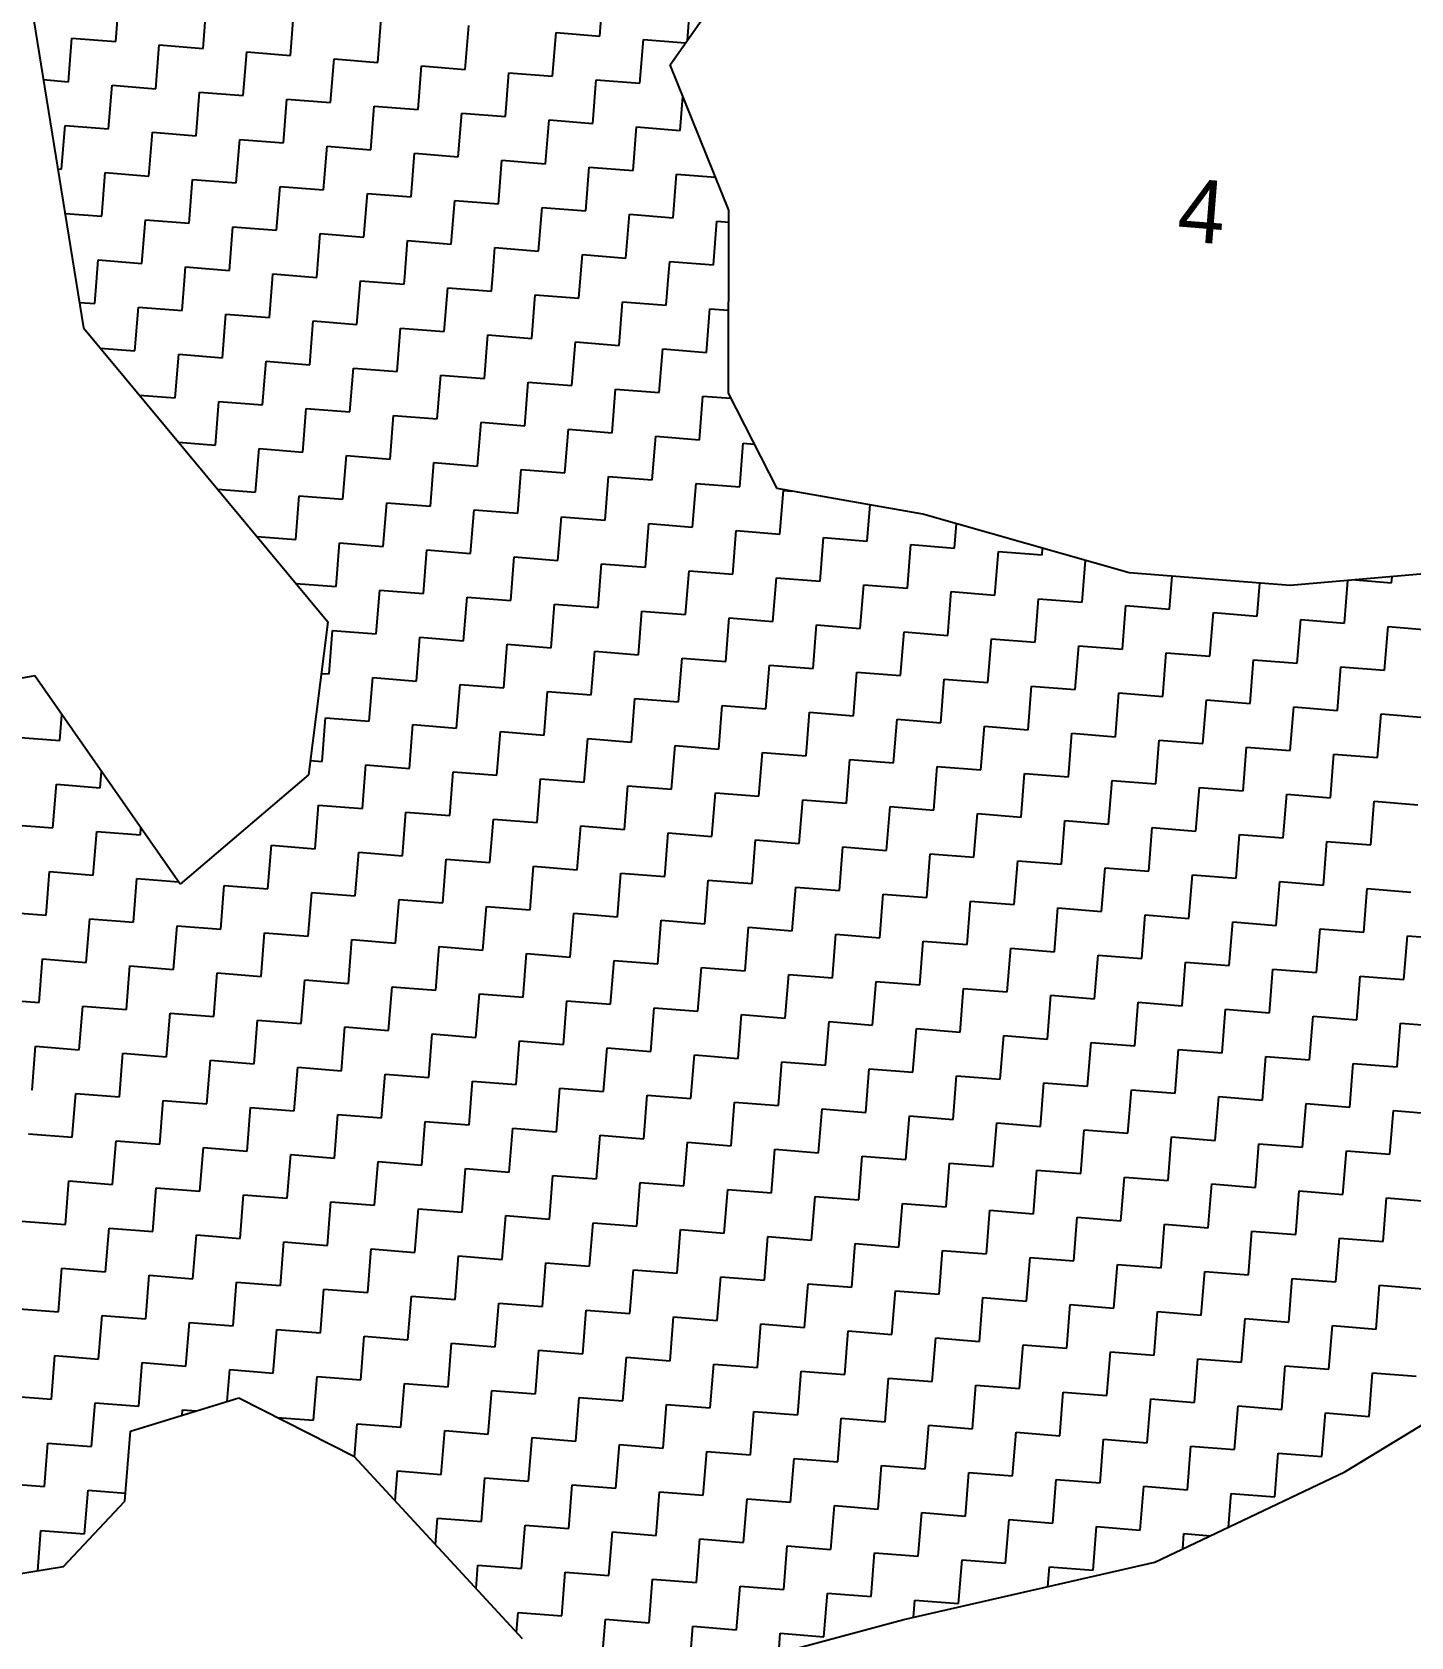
# Model space of a CAD drawing. Header units: metres. Extents: x 281680 to 283954, y 2020493 to 2022850.
# Drawn here: x 283184.7 to 283385, y 2020734 to 2020967.1 of the extents above; entities that cross this region are included whole.
import ezdxf
from ezdxf.enums import TextEntityAlignment as Align

# ---------------------------------------------------------------- set-up
doc = ezdxf.new("R2010")
doc.units = ezdxf.units.M
doc.header["$MEASUREMENT"] = 0
doc.layers.add('POLY_HATCH', color=12, linetype='Continuous')
doc.layers.add('TEXT_PARCEL', color=7, linetype='Continuous')
doc.styles.add('TEXT_MAP', font='')
doc.styles.get('TEXT_MAP').set_extended_font_data('Kruti Dev 050')

msp = doc.modelspace()

# ---------------------------------------------------------------- linework, layer by layer
at = {"layer": 'POLY_HATCH'}
for p, q in [((283277.4, 2020962.34), (283292.39, 2020983.63)), ((283183.3, 2020979), (283192.21, 2020924.14)), ((283285.94, 2020941.23), (283277.4, 2020962.34)), ((283285.87, 2020914.67), (283285.94, 2020941.23)), ((283192.21, 2020924.14), (283227.67, 2020881.46)), ((283292.95, 2020900.82), (283285.87, 2020914.67)), ((283314.12, 2020897.09), (283292.95, 2020900.82)), ((283344.11, 2020888.57), (283314.12, 2020897.09)), ((283429.53, 2020892.11), (283367.48, 2020886.71)), ((283367.48, 2020886.71), (283344.11, 2020888.57)), ((283227.67, 2020881.46), (283224.87, 2020859.21)), ((283185.12, 2020873.61), (283154, 2020867.92)), ((283206.22, 2020843.32), (283185.12, 2020873.61)), ((283224.87, 2020859.21), (283206.22, 2020843.32)), ((283199.03, 2020763.85), (283214.75, 2020768.72)), ((283214.75, 2020768.72), (283231.46, 2020760.24)), ((283375.43, 2020757.96), (283387.26, 2020765.2)), ((283198.22, 2020753.69), (283199.03, 2020763.85)), ((283231.46, 2020760.24), (283255.93, 2020733.77)), ((283347.81, 2020744.84), (283375.43, 2020757.96)), ((283189.28, 2020744.19), (283198.22, 2020753.69)), ((283159.25, 2020739.43), (283189.28, 2020744.19)), ((283311.36, 2020736.5), (283347.81, 2020744.84)), ((283278.97, 2020727.84), (283311.36, 2020736.5))]:
    msp.add_line(p, q, dxfattribs=at)
at = {"layer": 'POLY_HATCH', "linetype": 'Continuous'}
for p, q in [((283196.87, 2020965.75), (283197.37, 2020972.1)), ((283267.19, 2020966.54), (283267.69, 2020972.89)), ((283279.91, 2020965.9), (283280.38, 2020971.87)), ((283209.56, 2020964.74), (283210.06, 2020971.09)), ((283222.25, 2020963.73), (283222.76, 2020970.08)), ((283234.95, 2020962.72), (283235.45, 2020969.07)), ((283247.64, 2020961.71), (283248.15, 2020968.06)), ((283260.33, 2020960.7), (283260.84, 2020967.04)), ((283260.84, 2020967.04), (283267.19, 2020966.54)), ((283190.01, 2020959.91), (283190.52, 2020966.26)), ((283190.52, 2020966.26), (283196.87, 2020965.75)), ((283202.71, 2020958.9), (283203.21, 2020965.25)), ((283203.21, 2020965.25), (283209.56, 2020964.74)), ((283273.03, 2020959.69), (283273.53, 2020966.03)), ((283273.53, 2020966.03), (283279.66, 2020965.54)), ((283215.4, 2020957.89), (283215.91, 2020964.24)), ((283215.91, 2020964.24), (283222.25, 2020963.73)), ((283228.09, 2020956.88), (283228.6, 2020963.23)), ((283228.6, 2020963.23), (283234.95, 2020962.72)), ((283186.35, 2020960.21), (283190.01, 2020959.91)), ((283240.79, 2020955.87), (283241.29, 2020962.21)), ((283241.29, 2020962.21), (283247.64, 2020961.71)), ((283253.48, 2020954.86), (283253.99, 2020961.2)), ((283253.99, 2020961.2), (283260.33, 2020960.7)), ((283266.17, 2020953.84), (283266.68, 2020960.19)), ((283266.68, 2020960.19), (283273.03, 2020959.69)), ((283195.85, 2020953.06), (283196.36, 2020959.41)), ((283196.36, 2020959.41), (283202.71, 2020958.9)), ((283208.55, 2020952.05), (283209.05, 2020958.4)), ((283209.05, 2020958.4), (283215.4, 2020957.89)), ((283278.87, 2020952.83), (283279.26, 2020957.75)), ((283221.24, 2020951.04), (283221.75, 2020957.38)), ((283221.75, 2020957.38), (283228.09, 2020956.88)), ((283233.93, 2020950.03), (283234.44, 2020956.37)), ((283234.44, 2020956.37), (283240.79, 2020955.87)), ((283246.63, 2020949.02), (283247.13, 2020955.36)), ((283247.13, 2020955.36), (283253.48, 2020954.86)), ((283189, 2020947.22), (283189.51, 2020953.57)), ((283189.51, 2020953.57), (283195.85, 2020953.06)), ((283259.32, 2020948), (283259.83, 2020954.35)), ((283259.83, 2020954.35), (283266.17, 2020953.84)), ((283272.02, 2020946.99), (283272.52, 2020953.34)), ((283272.52, 2020953.34), (283278.87, 2020952.83)), ((283201.7, 2020946.21), (283202.2, 2020952.56)), ((283202.2, 2020952.56), (283208.55, 2020952.05)), ((283214.39, 2020945.2), (283214.89, 2020951.54)), ((283214.89, 2020951.54), (283221.24, 2020951.04)), ((283227.08, 2020944.19), (283227.59, 2020950.53)), ((283227.59, 2020950.53), (283233.93, 2020950.03)), ((283239.78, 2020943.17), (283240.28, 2020949.52)), ((283240.28, 2020949.52), (283246.63, 2020949.02)), ((283252.47, 2020942.16), (283252.97, 2020948.51)), ((283252.97, 2020948.51), (283259.32, 2020948)), ((283188.46, 2020947.26), (283189, 2020947.22)), ((283194.84, 2020940.37), (283195.35, 2020946.71)), ((283195.35, 2020946.71), (283201.7, 2020946.21)), ((283265.16, 2020941.15), (283265.67, 2020947.5)), ((283265.67, 2020947.5), (283272.02, 2020946.99)), ((283277.86, 2020940.14), (283278.36, 2020946.49)), ((283278.36, 2020946.49), (283284, 2020946.04)), ((283207.54, 2020939.36), (283208.04, 2020945.7)), ((283208.04, 2020945.7), (283214.39, 2020945.2)), ((283220.23, 2020938.34), (283220.74, 2020944.69)), ((283220.74, 2020944.69), (283227.08, 2020944.19)), ((283232.92, 2020937.33), (283233.43, 2020943.68)), ((283233.43, 2020943.68), (283239.78, 2020943.17)), ((283245.62, 2020936.32), (283246.12, 2020942.67)), ((283246.12, 2020942.67), (283252.47, 2020942.16)), ((283258.31, 2020935.31), (283258.82, 2020941.66)), ((283258.82, 2020941.66), (283265.16, 2020941.15)), ((283189.51, 2020940.79), (283194.84, 2020940.37)), ((283200.68, 2020933.51), (283201.19, 2020939.86)), ((283201.19, 2020939.86), (283207.54, 2020939.36)), ((283271, 2020934.3), (283271.51, 2020940.65)), ((283271.51, 2020940.65), (283277.86, 2020940.14)), ((283283.7, 2020933.29), (283284.2, 2020939.63)), ((283284.2, 2020939.63), (283285.94, 2020939.5)), ((283213.38, 2020932.5), (283213.88, 2020938.85)), ((283213.88, 2020938.85), (283220.23, 2020938.34)), ((283226.07, 2020931.49), (283226.58, 2020937.84)), ((283226.58, 2020937.84), (283232.92, 2020937.33)), ((283238.85, 2020931.56), (283239.27, 2020936.83)), ((283239.27, 2020936.83), (283245.62, 2020936.32)), ((283251.64, 2020931.78), (283251.96, 2020935.82)), ((283251.96, 2020935.82), (283258.31, 2020935.31)), ((283264.43, 2020932), (283264.66, 2020934.8)), ((283264.66, 2020934.8), (283271, 2020934.3)), ((283194.08, 2020930.79), (283194.34, 2020934.02)), ((283194.34, 2020934.02), (283200.68, 2020933.51)), ((283206.87, 2020931.01), (283207.03, 2020933.01)), ((283207.03, 2020933.01), (283213.38, 2020932.5)), ((283219.66, 2020931.23), (283219.72, 2020932)), ((283219.72, 2020932), (283226.07, 2020931.49)), ((283264.15, 2020928.46), (283264.43, 2020932)), ((283276.84, 2020927.45), (283277.22, 2020932.22)), ((283277.22, 2020932.22), (283277.35, 2020933.79)), ((283277.35, 2020933.79), (283283.7, 2020933.29)), ((283193.83, 2020927.67), (283194.08, 2020930.79)), ((283206.52, 2020926.66), (283206.87, 2020931.01)), ((283219.22, 2020925.65), (283219.66, 2020931.23)), ((283231.91, 2020924.64), (283232.42, 2020930.99)), ((283232.42, 2020930.99), (283238.76, 2020930.48)), ((283238.76, 2020930.48), (283238.85, 2020931.56)), ((283244.61, 2020923.63), (283245.11, 2020929.97)), ((283245.11, 2020929.97), (283251.46, 2020929.47)), ((283251.46, 2020929.47), (283251.64, 2020931.78)), ((283191.61, 2020927.85), (283193.83, 2020927.67)), ((283257.3, 2020922.62), (283257.8, 2020928.96)), ((283257.8, 2020928.96), (283264.15, 2020928.46)), ((283269.99, 2020921.61), (283270.5, 2020927.95)), ((283270.5, 2020927.95), (283276.84, 2020927.45)), ((283199.67, 2020920.82), (283200.18, 2020927.17)), ((283200.18, 2020927.17), (283206.52, 2020926.66)), ((283212.37, 2020919.81), (283212.87, 2020926.16)), ((283212.87, 2020926.16), (283219.22, 2020925.65)), ((283225.06, 2020918.8), (283225.56, 2020925.15)), ((283225.56, 2020925.15), (283231.91, 2020924.64)), ((283282.69, 2020920.59), (283283.19, 2020926.94)), ((283283.19, 2020926.94), (283285.9, 2020926.72)), ((283237.75, 2020917.79), (283238.26, 2020924.13)), ((283238.26, 2020924.13), (283244.61, 2020923.63)), ((283250.45, 2020916.78), (283250.95, 2020923.12)), ((283250.95, 2020923.12), (283257.3, 2020922.62)), ((283194.64, 2020921.22), (283199.67, 2020920.82)), ((283205.51, 2020913.97), (283206.02, 2020920.32)), ((283206.02, 2020920.32), (283212.37, 2020919.81)), ((283263.14, 2020915.76), (283263.65, 2020922.11)), ((283263.65, 2020922.11), (283269.99, 2020921.61)), ((283275.83, 2020914.75), (283276.34, 2020921.1)), ((283276.34, 2020921.1), (283282.69, 2020920.59)), ((283218.21, 2020912.96), (283218.71, 2020919.3)), ((283218.71, 2020919.3), (283225.06, 2020918.8)), ((283230.9, 2020911.95), (283231.41, 2020918.29)), ((283231.41, 2020918.29), (283237.75, 2020917.79)), ((283243.59, 2020910.93), (283244.1, 2020917.28)), ((283244.1, 2020917.28), (283250.45, 2020916.78)), ((283256.29, 2020909.92), (283256.79, 2020916.27)), ((283256.79, 2020916.27), (283263.14, 2020915.76)), ((283200.32, 2020914.38), (283205.51, 2020913.97)), ((283211.35, 2020907.12), (283211.86, 2020913.46)), ((283211.86, 2020913.46), (283218.21, 2020912.96)), ((283268.98, 2020908.91), (283269.49, 2020915.26)), ((283269.49, 2020915.26), (283275.83, 2020914.75)), ((283281.67, 2020907.9), (283282.18, 2020914.25)), ((283282.18, 2020914.25), (283286.25, 2020913.92)), ((283224.05, 2020906.1), (283224.55, 2020912.45)), ((283224.55, 2020912.45), (283230.9, 2020911.95)), ((283236.74, 2020905.09), (283237.25, 2020911.44)), ((283237.25, 2020911.44), (283243.59, 2020910.93)), ((283249.43, 2020904.08), (283249.94, 2020910.43)), ((283249.94, 2020910.43), (283256.29, 2020909.92)), ((283262.13, 2020903.07), (283262.63, 2020909.42)), ((283262.63, 2020909.42), (283268.98, 2020908.91)), ((283206, 2020907.54), (283211.35, 2020907.12)), ((283217.2, 2020900.26), (283217.7, 2020906.61)), ((283217.7, 2020906.61), (283224.05, 2020906.1)), ((283274.82, 2020902.06), (283275.33, 2020908.41)), ((283275.33, 2020908.41), (283281.67, 2020907.9)), ((283287.52, 2020901.05), (283288.02, 2020907.39)), ((283288.02, 2020907.39), (283289.65, 2020907.26)), ((283229.89, 2020899.25), (283230.39, 2020905.6)), ((283230.39, 2020905.6), (283236.74, 2020905.09)), ((283242.58, 2020898.24), (283243.09, 2020904.59)), ((283243.09, 2020904.59), (283249.43, 2020904.08)), ((283255.28, 2020897.23), (283255.78, 2020903.58)), ((283255.78, 2020903.58), (283262.13, 2020903.07)), ((283267.97, 2020896.22), (283268.48, 2020902.56)), ((283268.48, 2020902.56), (283274.82, 2020902.06)), ((283211.68, 2020900.7), (283217.2, 2020900.26)), ((283223.04, 2020893.41), (283223.54, 2020899.76)), ((283223.54, 2020899.76), (283229.89, 2020899.25)), ((283280.66, 2020895.21), (283281.17, 2020901.55)), ((283281.17, 2020901.55), (283287.52, 2020901.05)), ((283293.36, 2020894.2), (283293.86, 2020900.54)), ((283293.86, 2020900.54), (283295.06, 2020900.45)), ((283235.73, 2020892.4), (283236.24, 2020898.75)), ((283236.24, 2020898.75), (283242.58, 2020898.24)), ((283248.42, 2020891.39), (283248.93, 2020897.74)), ((283248.93, 2020897.74), (283255.28, 2020897.23)), ((283306.05, 2020893.18), (283306.47, 2020898.44)), ((283261.12, 2020890.38), (283261.62, 2020896.72)), ((283261.62, 2020896.72), (283267.97, 2020896.22)), ((283273.81, 2020889.37), (283274.32, 2020895.71)), ((283274.32, 2020895.71), (283280.66, 2020895.21)), ((283286.5, 2020888.35), (283287.01, 2020894.7)), ((283287.01, 2020894.7), (283293.36, 2020894.2)), ((283318.74, 2020892.17), (283319.02, 2020895.7)), ((283217.36, 2020893.86), (283223.04, 2020893.41)), ((283228.88, 2020886.56), (283229.38, 2020892.91)), ((283229.38, 2020892.91), (283235.73, 2020892.4)), ((283299.2, 2020887.34), (283299.7, 2020893.69)), ((283299.7, 2020893.69), (283306.05, 2020893.18)), ((283311.89, 2020886.33), (283312.4, 2020892.68)), ((283312.4, 2020892.68), (283318.74, 2020892.17)), ((283241.57, 2020885.55), (283242.08, 2020891.89)), ((283242.08, 2020891.89), (283248.42, 2020891.39)), ((283254.26, 2020884.54), (283254.77, 2020890.88)), ((283254.77, 2020890.88), (283261.12, 2020890.38)), ((283324.58, 2020885.32), (283325.09, 2020891.67)), ((283325.09, 2020891.67), (283331.44, 2020891.16)), ((283331.44, 2020891.16), (283331.52, 2020892.15)), ((283337.28, 2020884.31), (283337.76, 2020890.37)), ((283266.96, 2020883.52), (283267.46, 2020889.87)), ((283267.46, 2020889.87), (283273.81, 2020889.37)), ((283279.65, 2020882.51), (283280.16, 2020888.86)), ((283280.16, 2020888.86), (283286.5, 2020888.35)), ((283292.35, 2020881.5), (283292.85, 2020887.85)), ((283292.85, 2020887.85), (283299.2, 2020887.34)), ((283349.97, 2020883.3), (283350.35, 2020888.07)), ((283382.21, 2020887.12), (283382.28, 2020888)), ((283223.05, 2020887.02), (283228.88, 2020886.56)), ((283234.72, 2020879.71), (283235.22, 2020886.05)), ((283235.22, 2020886.05), (283241.57, 2020885.55)), ((283305.04, 2020880.49), (283305.54, 2020886.84)), ((283305.54, 2020886.84), (283311.89, 2020886.33)), ((283317.73, 2020879.48), (283318.24, 2020885.83)), ((283318.24, 2020885.83), (283324.58, 2020885.32)), ((283362.67, 2020882.29), (283363.05, 2020887.06)), ((283375.36, 2020881.27), (283375.85, 2020887.44)), ((283376.97, 2020887.53), (283382.21, 2020887.12)), ((283247.41, 2020878.7), (283247.92, 2020885.04)), ((283247.92, 2020885.04), (283254.26, 2020884.54)), ((283260.11, 2020877.68), (283260.61, 2020884.03)), ((283260.61, 2020884.03), (283266.96, 2020883.52)), ((283272.8, 2020876.67), (283273.3, 2020883.02)), ((283273.3, 2020883.02), (283279.65, 2020882.51)), ((283330.43, 2020878.47), (283330.93, 2020884.81)), ((283330.93, 2020884.81), (283337.28, 2020884.31)), ((283343.12, 2020877.46), (283343.62, 2020883.8)), ((283343.62, 2020883.8), (283349.97, 2020883.3)), ((283285.49, 2020875.66), (283286, 2020882.01)), ((283286, 2020882.01), (283292.35, 2020881.5)), ((283298.19, 2020874.65), (283298.69, 2020881)), ((283298.69, 2020881), (283305.04, 2020880.49)), ((283355.81, 2020876.44), (283356.32, 2020882.79)), ((283356.32, 2020882.79), (283362.67, 2020882.29)), ((283368.51, 2020875.43), (283369.01, 2020881.78)), ((283369.01, 2020881.78), (283375.36, 2020881.27)), ((283381.2, 2020874.42), (283381.71, 2020880.77)), ((283381.71, 2020880.77), (283388.05, 2020880.26)), ((283227.87, 2020873.87), (283228.37, 2020880.21)), ((283228.37, 2020880.21), (283234.72, 2020879.71)), ((283240.56, 2020872.85), (283241.07, 2020879.2)), ((283241.07, 2020879.2), (283247.41, 2020878.7)), ((283310.88, 2020873.64), (283311.39, 2020879.98)), ((283311.39, 2020879.98), (283317.73, 2020879.48)), ((283323.57, 2020872.63), (283324.08, 2020878.97)), ((283324.08, 2020878.97), (283330.43, 2020878.47)), ((283253.25, 2020871.84), (283253.76, 2020878.19)), ((283253.76, 2020878.19), (283260.11, 2020877.68)), ((283265.95, 2020870.83), (283266.45, 2020877.18)), ((283266.45, 2020877.18), (283272.8, 2020876.67)), ((283278.64, 2020869.82), (283279.15, 2020876.17)), ((283279.15, 2020876.17), (283285.49, 2020875.66)), ((283336.27, 2020871.61), (283336.77, 2020877.96)), ((283336.77, 2020877.96), (283343.12, 2020877.46)), ((283348.96, 2020870.6), (283349.47, 2020876.95)), ((283349.47, 2020876.95), (283355.81, 2020876.44)), ((283226.72, 2020873.96), (283227.87, 2020873.87)), ((283291.33, 2020868.81), (283291.84, 2020875.16)), ((283291.84, 2020875.16), (283298.19, 2020874.65)), ((283304.03, 2020867.8), (283304.53, 2020874.14)), ((283304.53, 2020874.14), (283310.88, 2020873.64)), ((283361.65, 2020869.59), (283362.16, 2020875.94)), ((283362.16, 2020875.94), (283368.51, 2020875.43)), ((283374.35, 2020868.58), (283374.85, 2020874.93)), ((283374.85, 2020874.93), (283381.2, 2020874.42)), ((283233.71, 2020867.01), (283234.21, 2020873.36)), ((283234.21, 2020873.36), (283240.56, 2020872.85)), ((283246.4, 2020866), (283246.91, 2020872.35)), ((283246.91, 2020872.35), (283253.25, 2020871.84)), ((283259.09, 2020864.99), (283259.6, 2020871.34)), ((283259.6, 2020871.34), (283265.95, 2020870.83)), ((283316.72, 2020866.79), (283317.23, 2020873.13)), ((283317.23, 2020873.13), (283323.57, 2020872.63)), ((283329.41, 2020865.77), (283329.92, 2020872.12)), ((283329.92, 2020872.12), (283336.27, 2020871.61)), ((283271.79, 2020863.98), (283272.29, 2020870.33)), ((283272.29, 2020870.33), (283278.64, 2020869.82)), ((283284.48, 2020862.97), (283284.99, 2020869.31)), ((283284.99, 2020869.31), (283291.33, 2020868.81)), ((283342.11, 2020864.76), (283342.61, 2020871.11)), ((283342.61, 2020871.11), (283348.96, 2020870.6)), ((283354.8, 2020863.75), (283355.31, 2020870.1)), ((283355.31, 2020870.1), (283361.65, 2020869.59)), ((283367.49, 2020862.74), (283368, 2020869.09)), ((283368, 2020869.09), (283374.35, 2020868.58)), ((283188.77, 2020864.21), (283189.07, 2020867.94)), ((283226.85, 2020861.17), (283227.36, 2020867.52)), ((283227.36, 2020867.52), (283233.71, 2020867.01)), ((283297.17, 2020861.96), (283297.68, 2020868.3)), ((283297.68, 2020868.3), (283304.03, 2020867.8)), ((283309.87, 2020860.94), (283310.37, 2020867.29)), ((283310.37, 2020867.29), (283316.72, 2020866.79)), ((283380.19, 2020861.73), (283380.69, 2020868.07)), ((283380.69, 2020868.07), (283387.04, 2020867.57)), ((283182.43, 2020864.71), (283188.77, 2020864.21)), ((283239.55, 2020860.16), (283240.05, 2020866.51)), ((283240.05, 2020866.51), (283246.4, 2020866)), ((283252.24, 2020859.15), (283252.75, 2020865.5)), ((283252.75, 2020865.5), (283259.09, 2020864.99)), ((283264.94, 2020858.14), (283265.44, 2020864.48)), ((283265.44, 2020864.48), (283271.79, 2020863.98)), ((283322.56, 2020859.93), (283323.07, 2020866.28)), ((283323.07, 2020866.28), (283329.41, 2020865.77)), ((283335.26, 2020858.92), (283335.76, 2020865.27)), ((283335.76, 2020865.27), (283342.11, 2020864.76)), ((283277.63, 2020857.13), (283278.13, 2020863.47)), ((283278.13, 2020863.47), (283284.48, 2020862.97)), ((283290.32, 2020856.11), (283290.83, 2020862.46)), ((283290.83, 2020862.46), (283297.17, 2020861.96)), ((283347.95, 2020857.91), (283348.45, 2020864.26)), ((283348.45, 2020864.26), (283354.8, 2020863.75)), ((283360.64, 2020856.9), (283361.15, 2020863.25)), ((283361.15, 2020863.25), (283367.49, 2020862.74)), ((283373.34, 2020855.89), (283373.84, 2020862.23)), ((283373.84, 2020862.23), (283380.19, 2020861.73)), ((283194.62, 2020857.35), (283194.8, 2020859.72)), ((283225.13, 2020861.31), (283226.85, 2020861.17)), ((283232.7, 2020854.32), (283233.2, 2020860.67)), ((283233.2, 2020860.67), (283239.55, 2020860.16)), ((283303.02, 2020855.1), (283303.52, 2020861.45)), ((283303.52, 2020861.45), (283309.87, 2020860.94)), ((283315.71, 2020854.09), (283316.22, 2020860.44)), ((283316.22, 2020860.44), (283322.56, 2020859.93)), ((283187.76, 2020851.51), (283188.27, 2020857.86)), ((283188.27, 2020857.86), (283194.62, 2020857.35)), ((283245.39, 2020853.31), (283245.89, 2020859.65)), ((283245.89, 2020859.65), (283252.24, 2020859.15)), ((283258.08, 2020852.3), (283258.59, 2020858.64)), ((283258.59, 2020858.64), (283264.94, 2020858.14)), ((283270.78, 2020851.29), (283271.28, 2020857.63)), ((283271.28, 2020857.63), (283277.63, 2020857.13)), ((283328.4, 2020853.08), (283328.91, 2020859.43)), ((283328.91, 2020859.43), (283335.26, 2020858.92)), ((283341.1, 2020852.07), (283341.6, 2020858.42)), ((283341.6, 2020858.42), (283347.95, 2020857.91)), ((283353.79, 2020851.06), (283354.3, 2020857.4)), ((283354.3, 2020857.4), (283360.64, 2020856.9)), ((283283.47, 2020850.27), (283283.98, 2020856.62)), ((283283.98, 2020856.62), (283290.32, 2020856.11)), ((283296.16, 2020849.26), (283296.67, 2020855.61)), ((283296.67, 2020855.61), (283303.02, 2020855.1)), ((283366.48, 2020850.05), (283366.99, 2020856.39)), ((283366.99, 2020856.39), (283373.34, 2020855.89)), ((283379.18, 2020849.03), (283379.68, 2020855.38)), ((283379.68, 2020855.38), (283386.03, 2020854.88)), ((283225.84, 2020848.48), (283226.35, 2020854.83)), ((283226.35, 2020854.83), (283232.7, 2020854.32)), ((283238.54, 2020847.47), (283239.04, 2020853.81)), ((283239.04, 2020853.81), (283245.39, 2020853.31)), ((283251.23, 2020846.46), (283251.74, 2020852.8)), ((283251.74, 2020852.8), (283258.08, 2020852.3)), ((283308.86, 2020848.25), (283309.36, 2020854.6)), ((283309.36, 2020854.6), (283315.71, 2020854.09)), ((283321.55, 2020847.24), (283322.06, 2020853.59)), ((283322.06, 2020853.59), (283328.4, 2020853.08)), ((283181.42, 2020852.02), (283187.76, 2020851.51)), ((283193.6, 2020844.66), (283194.11, 2020851.01)), ((283194.11, 2020851.01), (283200.46, 2020850.5)), ((283200.46, 2020850.5), (283200.53, 2020851.49)), ((283263.92, 2020845.44), (283264.43, 2020851.79)), ((283264.43, 2020851.79), (283270.78, 2020851.29)), ((283276.62, 2020844.43), (283277.12, 2020850.78)), ((283277.12, 2020850.78), (283283.47, 2020850.27)), ((283334.24, 2020846.23), (283334.75, 2020852.57)), ((283334.75, 2020852.57), (283341.1, 2020852.07)), ((283346.94, 2020845.22), (283347.44, 2020851.56)), ((283347.44, 2020851.56), (283353.79, 2020851.06)), ((283359.63, 2020844.21), (283360.14, 2020850.55)), ((283360.14, 2020850.55), (283366.48, 2020850.05)), ((283218.99, 2020842.64), (283219.5, 2020848.98)), ((283219.5, 2020848.98), (283225.84, 2020848.48)), ((283289.31, 2020843.42), (283289.82, 2020849.77)), ((283289.82, 2020849.77), (283296.16, 2020849.26)), ((283302, 2020842.41), (283302.51, 2020848.76)), ((283302.51, 2020848.76), (283308.86, 2020848.25)), ((283372.32, 2020843.19), (283372.83, 2020849.54)), ((283372.83, 2020849.54), (283379.18, 2020849.03)), ((283231.68, 2020841.63), (283232.19, 2020847.97)), ((283232.19, 2020847.97), (283238.54, 2020847.47)), ((283244.38, 2020840.61), (283244.88, 2020846.96)), ((283244.88, 2020846.96), (283251.23, 2020846.46)), ((283257.07, 2020839.6), (283257.58, 2020845.95)), ((283257.58, 2020845.95), (283263.92, 2020845.44)), ((283314.7, 2020841.4), (283315.2, 2020847.75)), ((283315.2, 2020847.75), (283321.55, 2020847.24)), ((283327.39, 2020840.39), (283327.9, 2020846.73)), ((283327.9, 2020846.73), (283334.24, 2020846.23)), ((283340.08, 2020839.38), (283340.59, 2020845.72)), ((283340.59, 2020845.72), (283346.94, 2020845.22)), ((283186.75, 2020838.82), (283187.26, 2020845.17)), ((283187.26, 2020845.17), (283193.6, 2020844.66)), ((283199.44, 2020837.81), (283199.95, 2020844.15)), ((283199.95, 2020844.15), (283205.98, 2020843.67)), ((283269.76, 2020838.59), (283270.27, 2020844.94)), ((283270.27, 2020844.94), (283276.62, 2020844.43)), ((283282.46, 2020837.58), (283282.96, 2020843.93)), ((283282.96, 2020843.93), (283289.31, 2020843.42)), ((283352.78, 2020838.36), (283353.28, 2020844.71)), ((283353.28, 2020844.71), (283359.63, 2020844.21)), ((283365.47, 2020837.35), (283365.98, 2020843.7)), ((283365.98, 2020843.7), (283372.32, 2020843.19)), ((283212.14, 2020836.8), (283212.64, 2020843.14)), ((283212.64, 2020843.14), (283218.99, 2020842.64)), ((283224.83, 2020835.78), (283225.34, 2020842.13)), ((283225.34, 2020842.13), (283231.68, 2020841.63)), ((283237.53, 2020834.77), (283238.03, 2020841.12)), ((283238.03, 2020841.12), (283244.38, 2020840.61)), ((283295.15, 2020836.57), (283295.66, 2020842.92)), ((283295.66, 2020842.92), (283302, 2020842.41)), ((283307.85, 2020835.56), (283308.35, 2020841.9)), ((283308.35, 2020841.9), (283314.7, 2020841.4)), ((283378.17, 2020836.34), (283378.67, 2020842.69)), ((283378.67, 2020842.69), (283385.02, 2020842.18)), ((283180.4, 2020839.32), (283186.75, 2020838.82)), ((283250.22, 2020833.76), (283250.72, 2020840.11)), ((283250.72, 2020840.11), (283257.07, 2020839.6)), ((283262.91, 2020832.75), (283263.42, 2020839.1)), ((283263.42, 2020839.1), (283269.76, 2020838.59)), ((283320.54, 2020834.55), (283321.04, 2020840.89)), ((283321.04, 2020840.89), (283327.39, 2020840.39)), ((283333.23, 2020833.53), (283333.74, 2020839.88)), ((283333.74, 2020839.88), (283340.08, 2020839.38)), ((283345.93, 2020832.52), (283346.43, 2020838.87)), ((283346.43, 2020838.87), (283352.78, 2020838.36)), ((283192.59, 2020831.97), (283193.1, 2020838.31)), ((283193.1, 2020838.31), (283199.44, 2020837.81)), ((283205.29, 2020830.96), (283205.79, 2020837.3)), ((283205.79, 2020837.3), (283212.14, 2020836.8)), ((283275.61, 2020831.74), (283276.11, 2020838.09)), ((283276.11, 2020838.09), (283282.46, 2020837.58)), ((283288.3, 2020830.73), (283288.81, 2020837.07)), ((283288.81, 2020837.07), (283295.15, 2020836.57)), ((283358.62, 2020831.51), (283359.13, 2020837.86)), ((283359.13, 2020837.86), (283365.47, 2020837.35)), ((283371.31, 2020830.5), (283371.82, 2020836.85)), ((283371.82, 2020836.85), (283378.17, 2020836.34)), ((283217.98, 2020829.94), (283218.48, 2020836.29)), ((283218.48, 2020836.29), (283224.83, 2020835.78)), ((283230.67, 2020828.93), (283231.18, 2020835.28)), ((283231.18, 2020835.28), (283237.53, 2020834.77)), ((283243.37, 2020827.92), (283243.87, 2020834.27)), ((283243.87, 2020834.27), (283250.22, 2020833.76)), ((283300.99, 2020829.72), (283301.5, 2020836.06)), ((283301.5, 2020836.06), (283307.85, 2020835.56)), ((283313.69, 2020828.7), (283314.19, 2020835.05)), ((283314.19, 2020835.05), (283320.54, 2020834.55)), ((283326.38, 2020827.69), (283326.89, 2020834.04)), ((283326.89, 2020834.04), (283333.23, 2020833.53)), ((283384.01, 2020829.49), (283384.51, 2020835.84)), ((283384.51, 2020835.84), (283390.86, 2020835.33)), ((283185.74, 2020826.13), (283186.25, 2020832.47)), ((283186.25, 2020832.47), (283192.59, 2020831.97)), ((283256.06, 2020826.91), (283256.57, 2020833.26)), ((283256.57, 2020833.26), (283262.91, 2020832.75)), ((283268.75, 2020825.9), (283269.26, 2020832.24)), ((283269.26, 2020832.24), (283275.61, 2020831.74)), ((283339.07, 2020826.68), (283339.58, 2020833.03)), ((283339.58, 2020833.03), (283345.93, 2020832.52)), ((283351.77, 2020825.67), (283352.27, 2020832.02)), ((283352.27, 2020832.02), (283358.62, 2020831.51)), ((283198.43, 2020825.11), (283198.94, 2020831.46)), ((283198.94, 2020831.46), (283205.29, 2020830.96)), ((283211.13, 2020824.1), (283211.63, 2020830.45)), ((283211.63, 2020830.45), (283217.98, 2020829.94)), ((283223.82, 2020823.09), (283224.33, 2020829.44)), ((283224.33, 2020829.44), (283230.67, 2020828.93)), ((283281.45, 2020824.89), (283281.95, 2020831.23)), ((283281.95, 2020831.23), (283288.3, 2020830.73)), ((283294.14, 2020823.88), (283294.65, 2020830.22)), ((283294.65, 2020830.22), (283300.99, 2020829.72)), ((283364.46, 2020824.66), (283364.97, 2020831.01)), ((283364.97, 2020831.01), (283371.31, 2020830.5)), ((283377.15, 2020823.65), (283377.66, 2020829.99)), ((283377.66, 2020829.99), (283384.01, 2020829.49)), ((283236.51, 2020822.08), (283237.02, 2020828.43)), ((283237.02, 2020828.43), (283243.37, 2020827.92)), ((283249.21, 2020821.07), (283249.71, 2020827.42)), ((283249.71, 2020827.42), (283256.06, 2020826.91)), ((283306.83, 2020822.86), (283307.34, 2020829.21)), ((283307.34, 2020829.21), (283313.69, 2020828.7)), ((283319.53, 2020821.85), (283320.03, 2020828.2)), ((283320.03, 2020828.2), (283326.38, 2020827.69)), ((283332.22, 2020820.84), (283332.73, 2020827.19)), ((283332.73, 2020827.19), (283339.07, 2020826.68)), ((283179.39, 2020826.63), (283185.74, 2020826.13)), ((283191.58, 2020819.27), (283192.09, 2020825.62)), ((283192.09, 2020825.62), (283198.43, 2020825.11)), ((283261.9, 2020820.06), (283262.41, 2020826.4)), ((283262.41, 2020826.4), (283268.75, 2020825.9)), ((283274.59, 2020819.05), (283275.1, 2020825.39)), ((283275.1, 2020825.39), (283281.45, 2020824.89)), ((283344.91, 2020819.83), (283345.42, 2020826.18)), ((283345.42, 2020826.18), (283351.77, 2020825.67)), ((283357.61, 2020818.82), (283358.11, 2020825.16)), ((283358.11, 2020825.16), (283364.46, 2020824.66)), ((283204.27, 2020818.26), (283204.78, 2020824.61)), ((283204.78, 2020824.61), (283211.13, 2020824.1)), ((283216.97, 2020817.25), (283217.47, 2020823.6)), ((283217.47, 2020823.6), (283223.82, 2020823.09)), ((283229.66, 2020816.24), (283230.17, 2020822.59)), ((283230.17, 2020822.59), (283236.51, 2020822.08)), ((283287.29, 2020818.03), (283287.79, 2020824.38)), ((283287.79, 2020824.38), (283294.14, 2020823.88)), ((283299.98, 2020817.02), (283300.49, 2020823.37)), ((283300.49, 2020823.37), (283306.83, 2020822.86)), ((283312.68, 2020816.01), (283313.18, 2020822.36)), ((283313.18, 2020822.36), (283319.53, 2020821.85)), ((283370.3, 2020817.81), (283370.81, 2020824.15)), ((283370.81, 2020824.15), (283377.15, 2020823.65)), ((283383, 2020816.8), (283383.5, 2020823.14)), ((283383.5, 2020823.14), (283389.85, 2020822.64)), ((283242.35, 2020815.23), (283242.86, 2020821.57)), ((283242.86, 2020821.57), (283249.21, 2020821.07)), ((283255.05, 2020814.22), (283255.55, 2020820.56)), ((283255.55, 2020820.56), (283261.9, 2020820.06)), ((283325.37, 2020815), (283325.87, 2020821.35)), ((283325.87, 2020821.35), (283332.22, 2020820.84)), ((283338.06, 2020813.99), (283338.57, 2020820.34)), ((283338.57, 2020820.34), (283344.91, 2020819.83)), ((283184.73, 2020813.43), (283185.23, 2020819.78)), ((283185.23, 2020819.78), (283191.58, 2020819.27)), ((283197.42, 2020812.42), (283197.93, 2020818.77)), ((283197.93, 2020818.77), (283204.27, 2020818.26)), ((283210.12, 2020811.41), (283210.62, 2020817.76)), ((283210.62, 2020817.76), (283216.97, 2020817.25)), ((283267.74, 2020813.2), (283268.25, 2020819.55)), ((283268.25, 2020819.55), (283274.59, 2020819.05)), ((283280.44, 2020812.19), (283280.94, 2020818.54)), ((283280.94, 2020818.54), (283287.29, 2020818.03)), ((283350.76, 2020812.98), (283351.26, 2020819.32)), ((283351.26, 2020819.32), (283357.61, 2020818.82)), ((283363.45, 2020811.97), (283363.95, 2020818.31)), ((283363.95, 2020818.31), (283370.3, 2020817.81)), ((283222.81, 2020810.4), (283223.31, 2020816.74)), ((283223.31, 2020816.74), (283229.66, 2020816.24)), ((283235.5, 2020809.39), (283236.01, 2020815.73)), ((283236.01, 2020815.73), (283242.35, 2020815.23)), ((283293.13, 2020811.18), (283293.63, 2020817.53)), ((283293.63, 2020817.53), (283299.98, 2020817.02)), ((283305.82, 2020810.17), (283306.33, 2020816.52)), ((283306.33, 2020816.52), (283312.68, 2020816.01)), ((283318.52, 2020809.16), (283319.02, 2020815.51)), ((283319.02, 2020815.51), (283325.37, 2020815)), ((283376.14, 2020810.95), (283376.65, 2020817.3)), ((283376.65, 2020817.3), (283383, 2020816.8)), ((283248.2, 2020808.37), (283248.7, 2020814.72)), ((283248.7, 2020814.72), (283255.05, 2020814.22)), ((283260.89, 2020807.36), (283261.4, 2020813.71)), ((283261.4, 2020813.71), (283267.74, 2020813.2)), ((283331.21, 2020808.15), (283331.72, 2020814.49)), ((283331.72, 2020814.49), (283338.06, 2020813.99)), ((283343.9, 2020807.14), (283344.41, 2020813.48)), ((283344.41, 2020813.48), (283350.76, 2020812.98)), ((283190.57, 2020806.58), (283191.08, 2020812.93)), ((283191.08, 2020812.93), (283197.42, 2020812.42)), ((283203.26, 2020805.57), (283203.77, 2020811.91)), ((283203.77, 2020811.91), (283210.12, 2020811.41)), ((283215.96, 2020804.56), (283216.46, 2020810.9)), ((283216.46, 2020810.9), (283222.81, 2020810.4)), ((283273.58, 2020806.35), (283274.09, 2020812.7)), ((283274.09, 2020812.7), (283280.44, 2020812.19)), ((283286.28, 2020805.34), (283286.78, 2020811.69)), ((283286.78, 2020811.69), (283293.13, 2020811.18)), ((283356.6, 2020806.12), (283357.1, 2020812.47)), ((283357.1, 2020812.47), (283363.45, 2020811.97)), ((283369.29, 2020805.11), (283369.8, 2020811.46)), ((283369.8, 2020811.46), (283376.14, 2020810.95)), ((283228.65, 2020803.55), (283229.16, 2020809.89)), ((283229.16, 2020809.89), (283235.5, 2020809.39)), ((283241.34, 2020802.53), (283241.85, 2020808.88)), ((283241.85, 2020808.88), (283248.2, 2020808.37)), ((283298.97, 2020804.33), (283299.48, 2020810.68)), ((283299.48, 2020810.68), (283305.82, 2020810.17)), ((283311.66, 2020803.32), (283312.17, 2020809.66)), ((283312.17, 2020809.66), (283318.52, 2020809.16)), ((283324.36, 2020802.31), (283324.86, 2020808.65)), ((283324.86, 2020808.65), (283331.21, 2020808.15)), ((283381.98, 2020804.1), (283382.49, 2020810.45)), ((283382.49, 2020810.45), (283388.84, 2020809.94)), ((283184.22, 2020807.09), (283190.57, 2020806.58)), ((283196.41, 2020799.73), (283196.92, 2020806.07)), ((283196.92, 2020806.07), (283203.26, 2020805.57)), ((283254.04, 2020801.52), (283254.54, 2020807.87)), ((283254.54, 2020807.87), (283260.89, 2020807.36)), ((283266.73, 2020800.51), (283267.24, 2020806.86)), ((283267.24, 2020806.86), (283273.58, 2020806.35)), ((283337.05, 2020801.29), (283337.56, 2020807.64)), ((283337.56, 2020807.64), (283343.9, 2020807.14)), ((283349.74, 2020800.28), (283350.25, 2020806.63)), ((283350.25, 2020806.63), (283356.6, 2020806.12)), ((283209.1, 2020798.72), (283209.61, 2020805.06)), ((283209.61, 2020805.06), (283215.96, 2020804.56)), ((283221.8, 2020797.7), (283222.3, 2020804.05)), ((283222.3, 2020804.05), (283228.65, 2020803.55)), ((283279.42, 2020799.5), (283279.93, 2020805.85)), ((283279.93, 2020805.85), (283286.28, 2020805.34)), ((283292.12, 2020798.49), (283292.62, 2020804.83)), ((283292.62, 2020804.83), (283298.97, 2020804.33)), ((283304.81, 2020797.48), (283305.32, 2020803.82)), ((283305.32, 2020803.82), (283311.66, 2020803.32)), ((283362.44, 2020799.27), (283362.94, 2020805.62)), ((283362.94, 2020805.62), (283369.29, 2020805.11)), ((283375.13, 2020798.26), (283375.64, 2020804.61)), ((283375.64, 2020804.61), (283381.98, 2020804.1)), ((283234.49, 2020796.69), (283235, 2020803.04)), ((283235, 2020803.04), (283241.34, 2020802.53)), ((283247.18, 2020795.68), (283247.69, 2020802.03)), ((283247.69, 2020802.03), (283254.04, 2020801.52)), ((283317.5, 2020796.47), (283318.01, 2020802.81)), ((283318.01, 2020802.81), (283324.36, 2020802.31)), ((283330.2, 2020795.45), (283330.7, 2020801.8)), ((283330.7, 2020801.8), (283337.05, 2020801.29)), ((283189.56, 2020793.89), (283190.06, 2020800.23)), ((283190.06, 2020800.23), (283196.41, 2020799.73)), ((283202.25, 2020792.87), (283202.76, 2020799.22)), ((283202.76, 2020799.22), (283209.1, 2020798.72)), ((283259.88, 2020794.67), (283260.38, 2020801.02)), ((283260.38, 2020801.02), (283266.73, 2020800.51)), ((283272.57, 2020793.66), (283273.08, 2020800.01)), ((283273.08, 2020800.01), (283279.42, 2020799.5)), ((283342.89, 2020794.44), (283343.4, 2020800.79)), ((283343.4, 2020800.79), (283349.74, 2020800.28)), ((283355.59, 2020793.43), (283356.09, 2020799.78)), ((283356.09, 2020799.78), (283362.44, 2020799.27)), ((283214.94, 2020791.86), (283215.45, 2020798.21)), ((283215.45, 2020798.21), (283221.8, 2020797.7)), ((283227.64, 2020790.85), (283228.14, 2020797.2)), ((283228.14, 2020797.2), (283234.49, 2020796.69)), ((283285.27, 2020792.65), (283285.77, 2020798.99)), ((283285.77, 2020798.99), (283292.12, 2020798.49)), ((283297.96, 2020791.64), (283298.46, 2020797.98)), ((283298.46, 2020797.98), (283304.81, 2020797.48)), ((283310.65, 2020790.62), (283311.16, 2020796.97)), ((283311.16, 2020796.97), (283317.5, 2020796.47)), ((283368.28, 2020792.42), (283368.78, 2020798.77)), ((283368.78, 2020798.77), (283375.13, 2020798.26)), ((283380.97, 2020791.41), (283381.48, 2020797.75)), ((283381.48, 2020797.75), (283387.82, 2020797.25)), ((283183.21, 2020794.39), (283189.56, 2020793.89)), ((283240.33, 2020789.84), (283240.84, 2020796.19)), ((283240.84, 2020796.19), (283247.18, 2020795.68)), ((283253.03, 2020788.83), (283253.53, 2020795.18)), ((283253.53, 2020795.18), (283259.88, 2020794.67)), ((283323.35, 2020789.61), (283323.85, 2020795.96)), ((283323.85, 2020795.96), (283330.2, 2020795.45)), ((283336.04, 2020788.6), (283336.54, 2020794.95)), ((283336.54, 2020794.95), (283342.89, 2020794.44)), ((283195.4, 2020787.03), (283195.9, 2020793.38)), ((283195.9, 2020793.38), (283202.25, 2020792.87)), ((283208.09, 2020786.02), (283208.6, 2020792.37)), ((283208.6, 2020792.37), (283214.94, 2020791.86)), ((283265.72, 2020787.82), (283266.22, 2020794.16)), ((283266.22, 2020794.16), (283272.57, 2020793.66)), ((283278.41, 2020786.81), (283278.92, 2020793.15)), ((283278.92, 2020793.15), (283285.27, 2020792.65)), ((283291.11, 2020785.79), (283291.61, 2020792.14)), ((283291.61, 2020792.14), (283297.96, 2020791.64)), ((283348.73, 2020787.59), (283349.24, 2020793.94)), ((283349.24, 2020793.94), (283355.59, 2020793.43)), ((283361.43, 2020786.58), (283361.93, 2020792.93)), ((283361.93, 2020792.93), (283368.28, 2020792.42)), ((283220.79, 2020785.01), (283221.29, 2020791.36)), ((283221.29, 2020791.36), (283227.64, 2020790.85)), ((283233.48, 2020784), (283233.99, 2020790.35)), ((283233.99, 2020790.35), (283240.33, 2020789.84)), ((283303.8, 2020784.78), (283304.31, 2020791.13)), ((283304.31, 2020791.13), (283310.65, 2020790.62)), ((283316.49, 2020783.77), (283317, 2020790.12)), ((283317, 2020790.12), (283323.35, 2020789.61)), ((283374.12, 2020785.57), (283374.63, 2020791.91)), ((283374.63, 2020791.91), (283380.97, 2020791.41)), ((283188.55, 2020781.19), (283189.05, 2020787.54)), ((283189.05, 2020787.54), (283195.4, 2020787.03)), ((283246.17, 2020782.99), (283246.68, 2020789.33)), ((283246.68, 2020789.33), (283253.03, 2020788.83)), ((283258.87, 2020781.98), (283259.37, 2020788.32)), ((283259.37, 2020788.32), (283265.72, 2020787.82)), ((283329.19, 2020782.76), (283329.69, 2020789.11)), ((283329.69, 2020789.11), (283336.04, 2020788.6)), ((283341.88, 2020781.75), (283342.39, 2020788.1)), ((283342.39, 2020788.1), (283348.73, 2020787.59)), ((283201.24, 2020780.18), (283201.75, 2020786.53)), ((283201.75, 2020786.53), (283208.09, 2020786.02)), ((283213.93, 2020779.17), (283214.44, 2020785.52)), ((283214.44, 2020785.52), (283220.79, 2020785.01)), ((283271.56, 2020780.96), (283272.07, 2020787.31)), ((283272.07, 2020787.31), (283278.41, 2020786.81)), ((283284.25, 2020779.95), (283284.76, 2020786.3)), ((283284.76, 2020786.3), (283291.11, 2020785.79)), ((283296.95, 2020778.94), (283297.45, 2020785.29)), ((283297.45, 2020785.29), (283303.8, 2020784.78)), ((283354.57, 2020780.74), (283355.08, 2020787.08)), ((283355.08, 2020787.08), (283361.43, 2020786.58)), ((283367.27, 2020779.73), (283367.77, 2020786.07)), ((283367.77, 2020786.07), (283374.12, 2020785.57)), ((283379.96, 2020778.71), (283380.47, 2020785.06)), ((283380.47, 2020785.06), (283386.81, 2020784.56)), ((283226.63, 2020778.16), (283227.13, 2020784.5)), ((283227.13, 2020784.5), (283233.48, 2020784)), ((283239.32, 2020777.15), (283239.83, 2020783.49)), ((283239.83, 2020783.49), (283246.17, 2020782.99)), ((283309.64, 2020777.93), (283310.15, 2020784.28)), ((283310.15, 2020784.28), (283316.49, 2020783.77)), ((283322.33, 2020776.92), (283322.84, 2020783.27)), ((283322.84, 2020783.27), (283329.19, 2020782.76)), ((283182.2, 2020781.7), (283188.55, 2020781.19)), ((283194.39, 2020774.34), (283194.89, 2020780.69)), ((283194.89, 2020780.69), (283201.24, 2020780.18)), ((283252.01, 2020776.14), (283252.52, 2020782.48)), ((283252.52, 2020782.48), (283258.87, 2020781.98)), ((283264.71, 2020775.12), (283265.21, 2020781.47)), ((283265.21, 2020781.47), (283271.56, 2020780.96)), ((283277.4, 2020774.11), (283277.91, 2020780.46)), ((283277.91, 2020780.46), (283284.25, 2020779.95)), ((283335.03, 2020775.91), (283335.53, 2020782.25)), ((283335.53, 2020782.25), (283341.88, 2020781.75)), ((283347.72, 2020774.9), (283348.23, 2020781.24)), ((283348.23, 2020781.24), (283354.57, 2020780.74)), ((283207.08, 2020773.33), (283207.59, 2020779.68)), ((283207.59, 2020779.68), (283213.93, 2020779.17)), ((283219.77, 2020772.32), (283220.28, 2020778.66)), ((283220.28, 2020778.66), (283226.63, 2020778.16)), ((283290.09, 2020773.1), (283290.6, 2020779.45)), ((283290.6, 2020779.45), (283296.95, 2020778.94)), ((283302.79, 2020772.09), (283303.29, 2020778.44)), ((283303.29, 2020778.44), (283309.64, 2020777.93)), ((283360.41, 2020773.88), (283360.92, 2020780.23)), ((283360.92, 2020780.23), (283367.27, 2020779.73)), ((283373.11, 2020772.87), (283373.61, 2020779.22)), ((283373.61, 2020779.22), (283379.96, 2020778.71)), ((283232.47, 2020771.31), (283232.97, 2020777.65)), ((283232.97, 2020777.65), (283239.32, 2020777.15)), ((283245.16, 2020770.29), (283245.67, 2020776.64)), ((283245.67, 2020776.64), (283252.01, 2020776.14)), ((283315.48, 2020771.08), (283315.99, 2020777.42)), ((283315.99, 2020777.42), (283322.33, 2020776.92)), ((283328.18, 2020770.07), (283328.68, 2020776.41)), ((283328.68, 2020776.41), (283335.03, 2020775.91)), ((283187.53, 2020768.5), (283188.04, 2020774.85)), ((283188.04, 2020774.85), (283194.39, 2020774.34)), ((283200.23, 2020767.49), (283200.73, 2020773.83)), ((283200.73, 2020773.83), (283207.08, 2020773.33)), ((283257.86, 2020769.28), (283258.36, 2020775.63)), ((283258.36, 2020775.63), (283264.71, 2020775.12)), ((283270.55, 2020768.27), (283271.05, 2020774.62)), ((283271.05, 2020774.62), (283277.4, 2020774.11)), ((283283.24, 2020767.26), (283283.75, 2020773.61)), ((283283.75, 2020773.61), (283290.09, 2020773.1)), ((283340.87, 2020769.06), (283341.37, 2020775.4)), ((283341.37, 2020775.4), (283347.72, 2020774.9)), ((283353.56, 2020768.04), (283354.07, 2020774.39)), ((283354.07, 2020774.39), (283360.41, 2020773.88)), ((283213.06, 2020768.2), (283213.43, 2020772.82)), ((283213.43, 2020772.82), (283219.77, 2020772.32)), ((283225.62, 2020765.46), (283226.12, 2020771.81)), ((283226.12, 2020771.81), (283232.47, 2020771.31)), ((283295.94, 2020766.25), (283296.44, 2020772.6)), ((283296.44, 2020772.6), (283302.79, 2020772.09)), ((283308.63, 2020765.24), (283309.13, 2020771.58)), ((283309.13, 2020771.58), (283315.48, 2020771.08)), ((283366.26, 2020767.03), (283366.76, 2020773.38)), ((283366.76, 2020773.38), (283373.11, 2020772.87)), ((283378.95, 2020766.02), (283379.46, 2020772.37)), ((283379.46, 2020772.37), (283385.8, 2020771.86)), ((283181.19, 2020769), (283187.53, 2020768.5)), ((283238.31, 2020764.45), (283238.81, 2020770.8)), ((283238.81, 2020770.8), (283245.16, 2020770.29)), ((283251, 2020763.44), (283251.51, 2020769.79)), ((283251.51, 2020769.79), (283257.86, 2020769.28)), ((283263.7, 2020762.43), (283264.2, 2020768.78)), ((283264.2, 2020768.78), (283270.55, 2020768.27)), ((283321.32, 2020764.23), (283321.83, 2020770.57)), ((283321.83, 2020770.57), (283328.18, 2020770.07)), ((283334.02, 2020763.21), (283334.52, 2020769.56)), ((283334.52, 2020769.56), (283340.87, 2020769.06)), ((283193.38, 2020761.65), (283193.88, 2020767.99)), ((283193.88, 2020767.99), (283200.23, 2020767.49)), ((283206.51, 2020766.17), (283206.58, 2020766.98)), ((283206.58, 2020766.98), (283208.62, 2020766.82)), ((283276.39, 2020761.42), (283276.9, 2020767.77)), ((283276.9, 2020767.77), (283283.24, 2020767.26)), ((283289.08, 2020760.41), (283289.59, 2020766.75)), ((283289.59, 2020766.75), (283295.94, 2020766.25)), ((283346.71, 2020762.2), (283347.22, 2020768.55)), ((283347.22, 2020768.55), (283353.56, 2020768.04)), ((283359.4, 2020761.19), (283359.91, 2020767.54)), ((283359.91, 2020767.54), (283366.26, 2020767.03)), ((283372.1, 2020760.18), (283372.6, 2020766.53)), ((283372.6, 2020766.53), (283378.95, 2020766.02)), ((283220.34, 2020765.88), (283225.62, 2020765.46)), ((283231.58, 2020760.11), (283231.96, 2020764.96)), ((283231.96, 2020764.96), (283238.31, 2020764.45)), ((283301.78, 2020759.4), (283302.28, 2020765.74)), ((283302.28, 2020765.74), (283308.63, 2020765.24)), ((283314.47, 2020758.38), (283314.98, 2020764.73)), ((283314.98, 2020764.73), (283321.32, 2020764.23)), ((283186.52, 2020755.81), (283187.03, 2020762.15)), ((283187.03, 2020762.15), (283193.38, 2020761.65)), ((283244.15, 2020757.6), (283244.66, 2020763.95)), ((283244.66, 2020763.95), (283251, 2020763.44)), ((283256.84, 2020756.59), (283257.35, 2020762.94)), ((283257.35, 2020762.94), (283263.7, 2020762.43)), ((283269.54, 2020755.58), (283270.04, 2020761.92)), ((283270.04, 2020761.92), (283276.39, 2020761.42)), ((283327.16, 2020757.37), (283327.67, 2020763.72)), ((283327.67, 2020763.72), (283334.02, 2020763.21)), ((283339.86, 2020756.36), (283340.36, 2020762.71)), ((283340.36, 2020762.71), (283346.71, 2020762.2)), ((283282.23, 2020754.57), (283282.74, 2020760.91)), ((283282.74, 2020760.91), (283289.08, 2020760.41)), ((283294.92, 2020753.56), (283295.43, 2020759.9)), ((283295.43, 2020759.9), (283301.78, 2020759.4)), ((283352.55, 2020755.35), (283353.06, 2020761.7)), ((283353.06, 2020761.7), (283359.4, 2020761.19)), ((283365.24, 2020754.34), (283365.75, 2020760.69)), ((283365.75, 2020760.69), (283372.1, 2020760.18)), ((283237.46, 2020753.75), (283237.8, 2020758.11)), ((283237.8, 2020758.11), (283244.15, 2020757.6)), ((283249.99, 2020750.75), (283250.5, 2020757.1)), ((283250.5, 2020757.1), (283256.84, 2020756.59)), ((283307.62, 2020752.54), (283308.12, 2020758.89)), ((283308.12, 2020758.89), (283314.47, 2020758.38)), ((283320.31, 2020751.53), (283320.82, 2020757.88)), ((283320.82, 2020757.88), (283327.16, 2020757.37)), ((283180.18, 2020756.31), (283186.52, 2020755.81)), ((283192.36, 2020748.95), (283192.87, 2020755.3)), ((283192.87, 2020755.3), (283198.31, 2020754.87)), ((283262.68, 2020749.74), (283263.19, 2020756.08)), ((283263.19, 2020756.08), (283269.54, 2020755.58)), ((283275.38, 2020748.73), (283275.88, 2020755.07)), ((283275.88, 2020755.07), (283282.23, 2020754.57)), ((283333, 2020750.52), (283333.51, 2020756.87)), ((283333.51, 2020756.87), (283339.86, 2020756.36)), ((283345.7, 2020749.51), (283346.2, 2020755.86)), ((283346.2, 2020755.86), (283352.55, 2020755.35)), ((283358.51, 2020749.92), (283358.9, 2020754.84)), ((283358.9, 2020754.84), (283365.24, 2020754.34)), ((283288.07, 2020747.71), (283288.58, 2020754.06)), ((283288.58, 2020754.06), (283294.92, 2020753.56)), ((283300.77, 2020746.7), (283301.27, 2020753.05)), ((283301.27, 2020753.05), (283307.62, 2020752.54)), ((283243.34, 2020747.39), (283243.64, 2020751.25)), ((283243.64, 2020751.25), (283249.99, 2020750.75)), ((283255.83, 2020743.9), (283256.34, 2020750.24)), ((283256.34, 2020750.24), (283262.68, 2020749.74)), ((283313.46, 2020745.69), (283313.96, 2020752.04)), ((283313.96, 2020752.04), (283320.31, 2020751.53)), ((283326.15, 2020744.68), (283326.66, 2020751.03)), ((283326.66, 2020751.03), (283333, 2020750.52)), ((283185.55, 2020743.59), (283186.02, 2020749.46)), ((283186.02, 2020749.46), (283192.36, 2020748.95)), ((283268.53, 2020742.88), (283269.03, 2020749.23)), ((283269.03, 2020749.23), (283275.38, 2020748.73)), ((283281.22, 2020741.87), (283281.73, 2020748.22)), ((283281.73, 2020748.22), (283288.07, 2020747.71)), ((283338.85, 2020743.67), (283339.35, 2020750.02)), ((283339.35, 2020750.02), (283345.7, 2020749.51)), ((283351.87, 2020746.77), (283352.05, 2020749)), ((283352.05, 2020749), (283355.92, 2020748.69)), ((283293.91, 2020740.86), (283294.42, 2020747.21)), ((283294.42, 2020747.21), (283300.77, 2020746.7)), ((283306.61, 2020739.85), (283307.11, 2020746.2)), ((283307.11, 2020746.2), (283313.46, 2020745.69)), ((283249.22, 2020741.03), (283249.49, 2020744.4)), ((283249.49, 2020744.4), (283255.83, 2020743.9)), ((283261.67, 2020737.04), (283262.18, 2020743.39)), ((283262.18, 2020743.39), (283268.53, 2020742.88)), ((283319.3, 2020738.84), (283319.81, 2020745.19)), ((283319.81, 2020745.19), (283326.15, 2020744.68)), ((283332.27, 2020741.29), (283332.5, 2020744.17)), ((283332.5, 2020744.17), (283338.85, 2020743.67)), ((283274.37, 2020736.03), (283274.87, 2020742.38)), ((283274.87, 2020742.38), (283281.22, 2020741.87)), ((283287.06, 2020735.02), (283287.57, 2020741.37)), ((283287.57, 2020741.37), (283293.91, 2020740.86)), ((283299.75, 2020734.01), (283300.26, 2020740.36)), ((283300.26, 2020740.36), (283306.61, 2020739.85)), ((283312.75, 2020736.82), (283312.95, 2020739.34)), ((283312.95, 2020739.34), (283319.3, 2020738.84)), ((283255.1, 2020734.67), (283255.33, 2020737.55)), ((283255.33, 2020737.55), (283261.67, 2020737.04)), ((283267.56, 2020730.78), (283268.02, 2020736.54)), ((283268.02, 2020736.54), (283274.37, 2020736.03)), ((283280.21, 2020729.18), (283280.71, 2020735.53)), ((283280.71, 2020735.53), (283287.06, 2020735.02)), ((283293.18, 2020731.64), (283293.41, 2020734.51)), ((283293.41, 2020734.51), (283299.75, 2020734.01))]:
    msp.add_line(p, q, dxfattribs=at)

# ---------------------------------------------------------------- texts
at = {"layer": 'TEXT_PARCEL', "style": 'TEXT_MAP'}
msp.add_text('4', height=9.17, rotation=355.4442, dxfattribs=at).set_placement((283354.66, 2020941.12), align=Align.MIDDLE)

doc.saveas('drawing.dxf')
